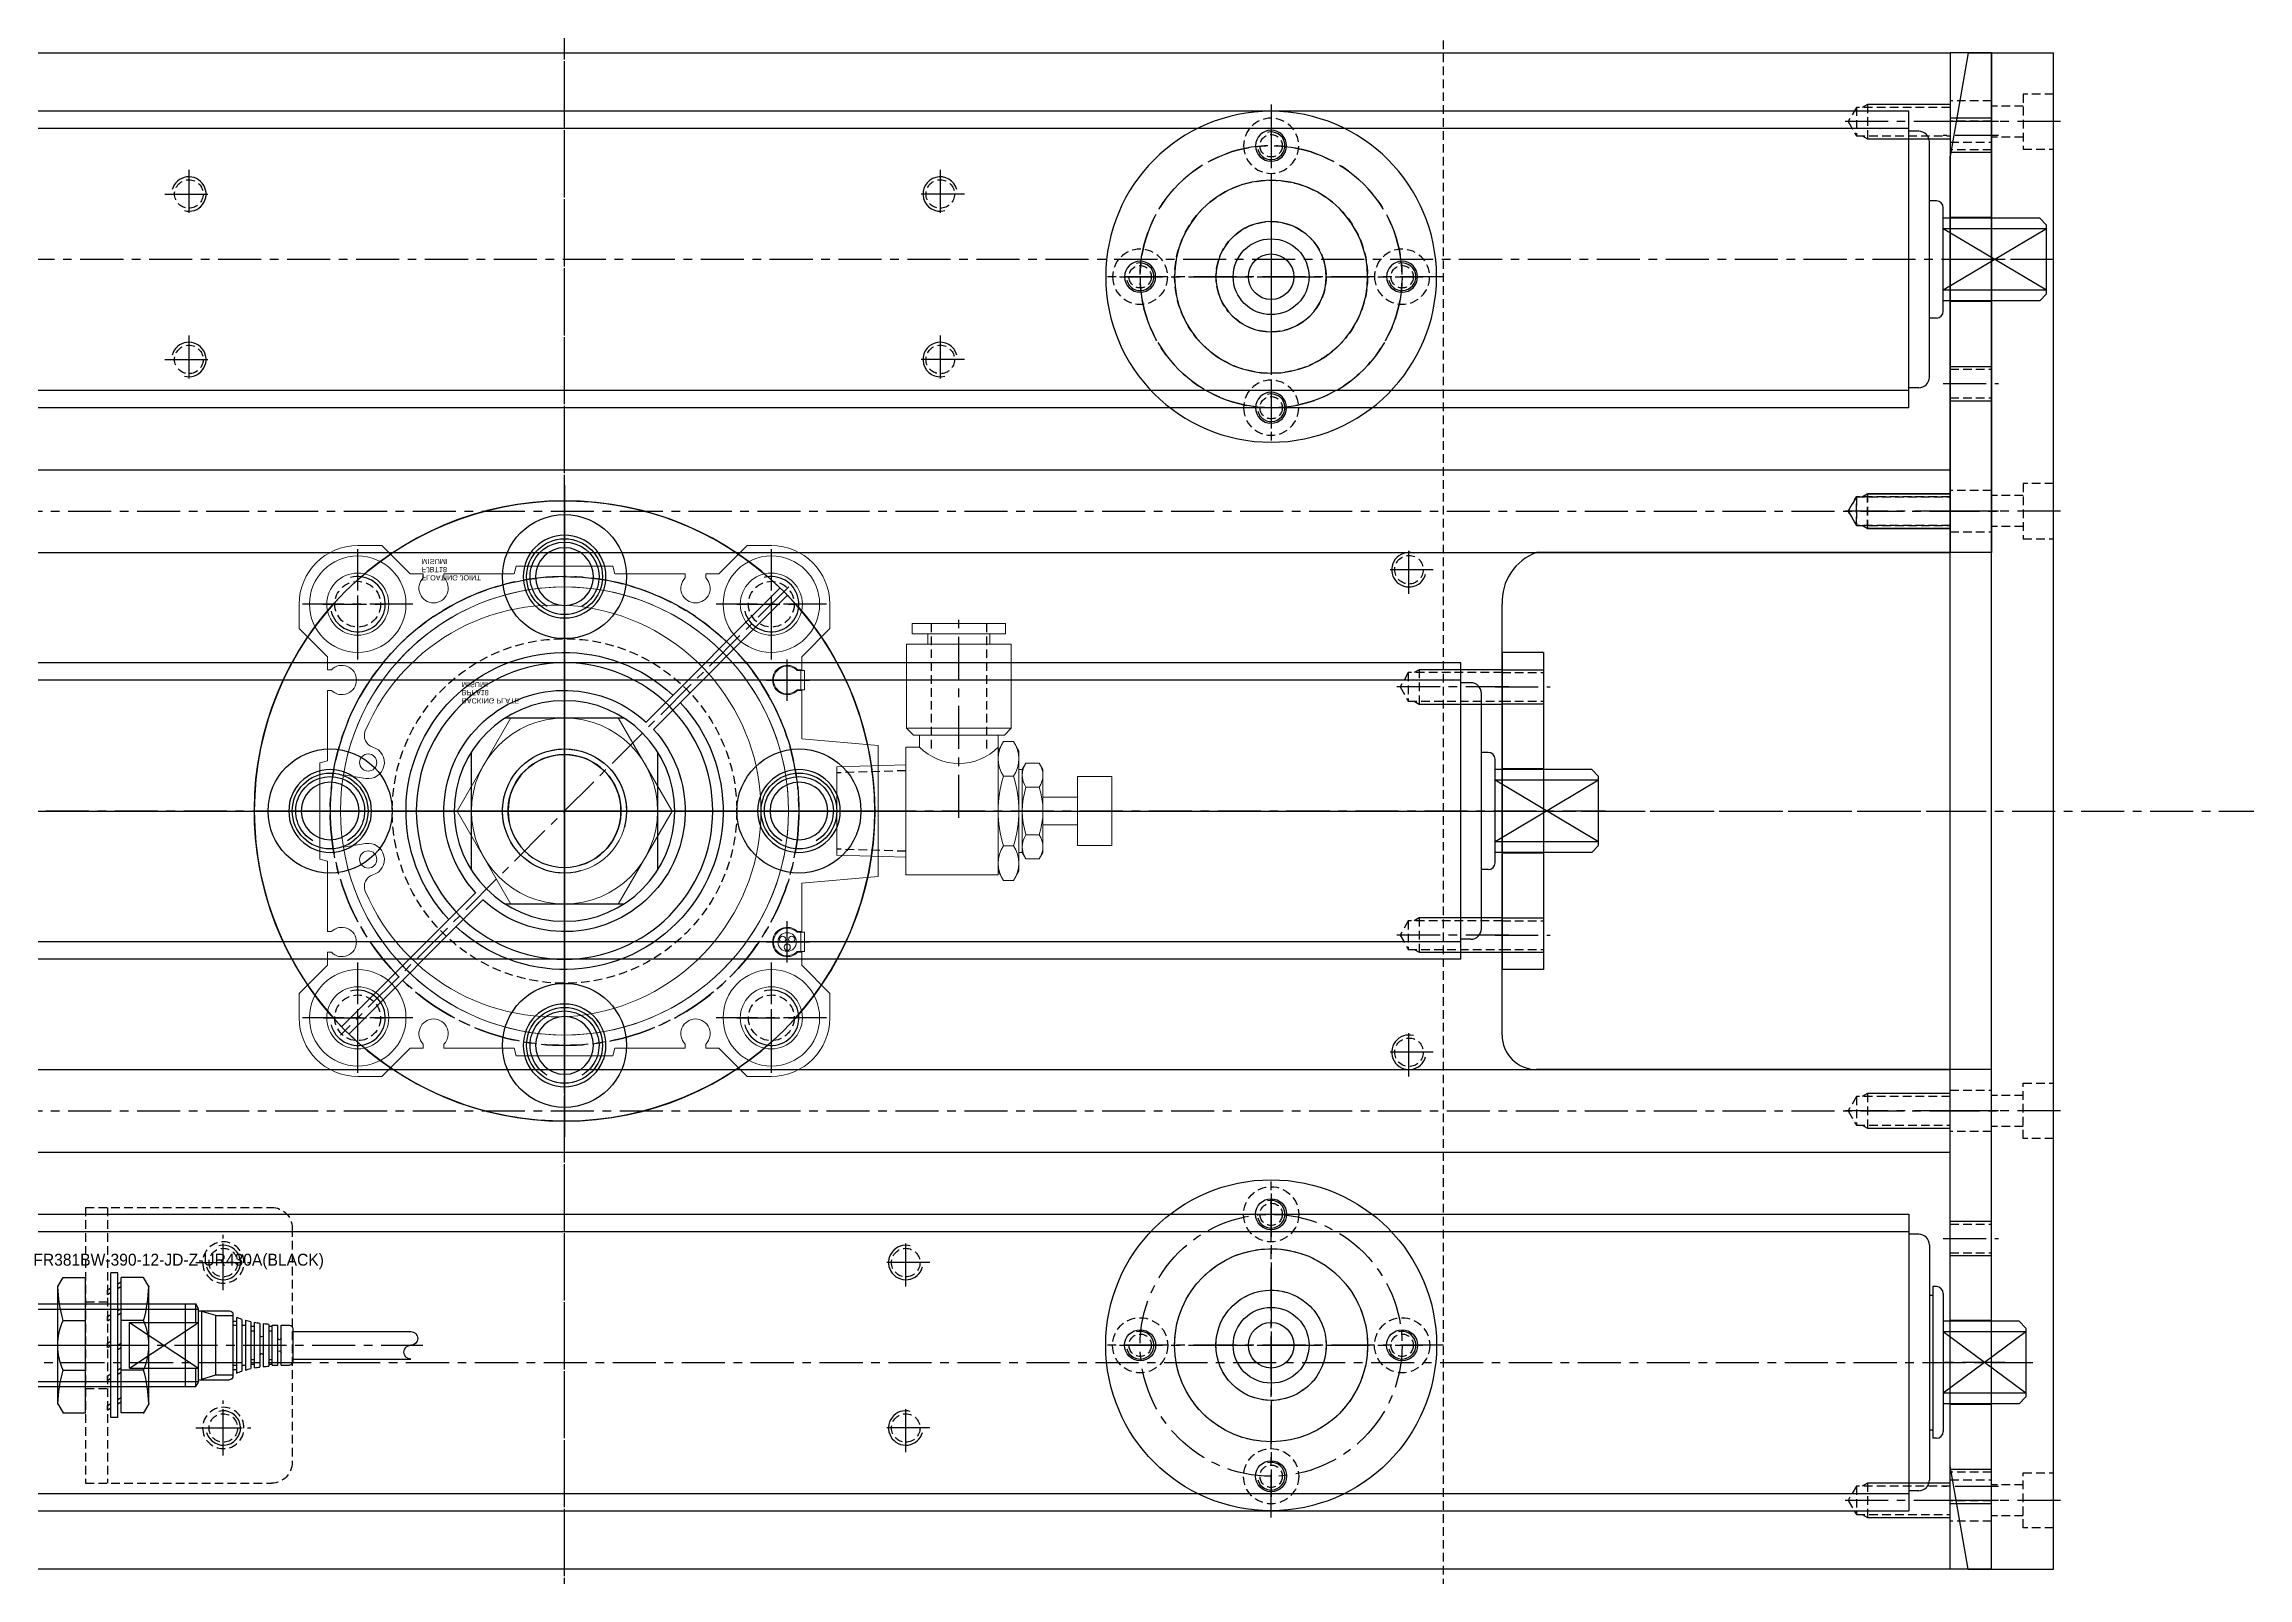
# Model space of a CAD drawing. Header units: inches. Extents: x 0 to 77285, y -118 to 40065.
# Drawn here: x 13089.1 to 13408.8, y 23594.3 to 23816.8 of the extents above; entities that cross this region are included whole.
import ezdxf
from ezdxf.enums import TextEntityAlignment as Align

# ---------------------------------------------------------------- set-up
doc = ezdxf.new("R2010")
doc.units = ezdxf.units.IN
doc.header["$LTSCALE"] = 5
doc.header["$MEASUREMENT"] = 0
doc.linetypes.add('CENTER', pattern=[2, 1.25, -0.25, 0.25, -0.25])
doc.linetypes.add('HIDDEN', pattern=[0.375, 0.25, -0.125])
for name, color, linetype in [('11', 1, 'CENTER'), ('22', 2, 'HIDDEN'), ('44', 4, 'Continuous'), ('55', 5, 'Continuous'), ('77', 40, 'HIDDEN'), ('99', 181, 'Continuous'), ('A', 8, 'Continuous'), ('B', 123, 'Continuous'), ('BOM-T', 4, 'Continuous'), ('G', 231, 'Continuous'), ('T', 3, 'Continuous')]:
    doc.layers.add(name, color=color, linetype=linetype)
doc.layers.add('88', color=35, linetype='Continuous', lineweight=5)
doc.styles.add('SCI', font='')
doc.styles.get("Standard").update_dxf_attribs({"font": 'arial.ttf'})
doc.styles.get('SCI').set_extended_font_data('Gulim')
doc.dimstyles.new('SCH', dxfattribs={"dimtxt": 2.5, "dimasz": 2, "dimexe": 1.25, "dimexo": 0.625, "dimtad": 1, "dimdec": 8, "dimtxsty": 'SCI', "dimcen": 2.5, "dimclrd": 4, "dimclre": 4, "dimclrt": 7, "dimadec": 8, "dimazin": 2, "dimtfac": 1, "dimtdec": 8, "dimtmove": 0, "dimatfit": 3, "dimfxl": 1, "dimarcsym": 0})

# ---------------------------------------------------------------- blocks, each defined once
blk = doc.blocks.new('A$Cc19b1ef1')
for p, q in [((8.59, 13.5), (-8.59, 13.5)), ((-13.5, 8.59), (-13.5, -8.59)), ((13.5, -8.59), (13.5, 8.59)), ((-8.59, -13.5), (8.59, -13.5))]:
    blk.add_line(p, q)
for radius in [21.5, 16, 8.19]:
    blk.add_circle((0, 0), radius)
at = {"layer": '11'}
for p, q in [((0, -22.5), (0, 22.5)), ((-22.5, 0), (22.5, 0))]:
    blk.add_line(p, q, dxfattribs=at)
at = {"layer": 'T'}
blk.add_arc((0, 0), 9, 75, 15, dxfattribs=at)
blk = doc.blocks.new('A$C461d25e4')
for p, q in [((34.3, 20.4), (34.3, 17.6)), ((-15.59, 0), (-7.79, 13.5)), ((-7.79, 13.5), (7.79, 13.5)), ((7.79, 13.5), (15.59, 0)), ((63.68, 5.05), (65.12, 5.05)), ((66.94, 3.46), (68.86, 3.46)), ((-7.79, -13.5), (-15.59, 0)), ((15.59, 0), (7.79, -13.5)), ((74.4, 2), (69.4, 2)), ((74.4, -2), (69.4, -2)), ((63.68, -5.05), (65.12, -5.05)), ((66.94, -3.46), (68.86, -3.46)), ((51.5, -11), (51.5, -9.25)), ((62.9, -11), (62.9, -9.25)), ((49.6, -12), (64.8, -12)), ((7.79, -13.5), (-7.79, -13.5)), ((34.3, -17.6), (34.3, -20.4)), ((52.7, -25.7), (52.7, -24.2)), ((61.7, -25.7), (61.7, -24.2))]:
    blk.add_line(p, q)
for points in [[(7, -35.5), (7.29, -34.4), (17.5, -34.4), (17.5, -33.81, -2.42), (20.5, -33.81), (20.5, -34.4), (22.38, -34.4), (26.48, -38.5), (30, -38.5, 0.414), (38.5, -30), (38.5, -26.48), (34.4, -22.38), (34.4, -20.5), (33.8, -20.5, -2.42), (33.8, -17.5), (34.4, -17.5), (34.4, -10.47), (45.5, -9.5), (45.5, 9.5), (34.4, 10.47), (34.4, 17.5), (33.8, 17.5, -2.42), (33.8, 20.5), (34.4, 20.5), (34.4, 22.38), (38.5, 26.48), (38.5, 30, 0.414), (30, 38.5), (26.48, 38.5), (22.38, 34.4), (20.5, 34.4), (20.5, 33.8, -2.42), (17.5, 33.8), (17.5, 34.4), (7.29, 34.4), (7, 35.5), (-7, 35.5), (-7.29, 34.4), (-17.5, 34.4), (-17.5, 33.8, -2.42), (-20.5, 33.8), (-20.5, 34.4), (-22.38, 34.4), (-26.48, 38.5), (-30, 38.5, 0.414), (-38.5, 30), (-38.5, 26.48), (-34.4, 22.38), (-34.4, 20.5), (-33.81, 20.5, -2.42), (-33.81, 17.5), (-34.4, 17.5), (-34.4, 7.29), (-35.5, 7), (-35.5, -7), (-34.4, -7.29), (-34.4, -17.5), (-33.81, -17.5, -2.42), (-33.81, -20.5), (-34.4, -20.5), (-34.4, -22.38), (-38.5, -26.48), (-38.5, -30, 0.414), (-30, -38.5), (-26.48, -38.5), (-22.38, -34.4), (-20.5, -34.4), (-20.5, -33.81, -2.42), (-17.5, -33.81), (-17.5, -34.4), (-7.29, -34.4), (-7, -35.5), (7, -35.5)], [(-32.07, -5.26, 0.922), (32.5, 0, 0.922), (-32.07, 5.26), (-28.86, 4.73, 0.944), (-27.8, 9.26, -0.446), (-28.9, 11.62, -0.818), (28.5, 0, -0.818), (-28.9, -11.62, -0.446), (-27.8, -9.26, 0.944), (-28.86, -4.73)], [(34.8, 17.6), (33.73, 17.6, -2.448776), (33.73, 20.4), (34.8, 20.4)], [(63.68, 5.05, -0.309401), (63.68, 10.1), (65.12, 10.1, -0.309401), (65.12, 5.05, -0.154701), (65.12, -5.05, -0.309401), (65.12, -10.1), (63.68, -10.1, -0.309401), (63.68, -5.05, -0.154701)], [(49.5, 9.25), (62.9, 9.25), (62.9, -9.25, 0.414214), (51.5, -9.25), (49.5, -9.25)], [(66.94, 3.46, -0.309401), (66.94, 6.93), (68.86, 6.93, -0.309401), (68.86, 3.46, -0.154701), (68.86, -3.46, -0.309401), (68.86, -6.93), (66.94, -6.93, -0.309401), (66.94, -3.46, -0.154701)], [(34.8, -20.4), (33.73, -20.4, -2.448776), (33.73, -17.6), (34.8, -17.6)]]:
    blk.add_lwpolyline(points, format="xyb", close=True)
for points in [[(63.68, 10.1), (62.9, 8.75), (62.9, -8.75), (63.68, -10.1)], [(65.12, 10.1), (65.9, 8.75), (65.9, -8.75), (65.12, -10.1)], [(49.5, 6.7), (39.5, 6.39), (39.5, -6.39), (49.5, -6.7)], [(66.94, 6.93), (66.4, 6), (66.4, -6), (66.94, -6.93)], [(68.86, 6.93), (69.4, 6), (69.4, -6), (68.86, -6.93)]]:
    blk.add_lwpolyline(points)
for points in [[(65.9, 6), (66.4, 6), (66.4, -6), (65.9, -6)], [(74.4, 5), (79.4, 5), (79.4, -5), (74.4, -5)], [(49.6, -12), (50.6, -11), (63.8, -11), (64.8, -12), (64.8, -24.2), (64.8, -24.2), (49.6, -24.2), (49.6, -24.2)], [(50.45, -25.7), (63.95, -25.7), (63.95, -27.2), (50.45, -27.2)]]:
    blk.add_lwpolyline(points, close=True)
for centre, radius in [((-30, 30), 7), ((30, 30), 7), ((-30, 30), 4.5), ((0, 0), 32.5), ((30, 30), 4.5), ((32.3, 19), 1.35), ((32.3, 19.75), 0.45), ((31.65, 18.62), 0.45), ((32.95, 18.62), 0.45), ((0, 0), 13.5), ((-28.48, 7.03), 1.25), ((0, 0), 9), ((-28.48, -7.03), 1.25), ((-30, -30), 7), ((-30, -30), 4.5), ((30, -30), 7), ((30, -30), 4.5)]:
    blk.add_circle(centre, radius)
at = {"layer": '11'}
for p, q in [((0, 39.5), (0, -39.5)), ((-30, 38), (-30, 22)), ((30, 38), (30, 22)), ((-22, 30), (-38, 30)), ((38, 30), (22, 30)), ((32.3, 22), (32.3, 16)), ((29.3, 19), (36.38, 19)), ((46.5, 0), (-39.5, 0)), ((38.5, 0), (80.4, 0)), ((57.2, 1), (57.2, -28.2)), ((29.3, -19), (36.38, -19)), ((32.3, -16), (32.3, -22)), ((-30, -22), (-30, -38)), ((30, -22), (30, -38)), ((-22, -30), (-38, -30)), ((38, -30), (22, -30))]:
    blk.add_line(p, q, dxfattribs=at)
at = {"layer": '22'}
for p, q in [((49.5, 5.85), (39.5, 5.53)), ((49.5, -5.85), (39.5, -5.53)), ((53.2, -27.2), (53.2, -8.7)), ((61.2, -27.2), (61.2, -8.7))]:
    blk.add_line(p, q, dxfattribs=at)
at = {"layer": 'T'}
blk.add_arc((0, 0), 8.19, 165, 75, dxfattribs=at)
blk = doc.blocks.new('A$C2225790b')
for p, q in [((-31.29, 32.35), (-11.83, 12.89)), ((-12.89, 11.83), (-32.35, 31.29)), ((12.89, -11.83), (32.35, -31.29)), ((31.29, -32.35), (11.83, -12.89))]:
    blk.add_line(p, q)
for centre in [(0, 34), (-34, 0), (34, 0), (0, -34)]:
    blk.add_circle(centre, 4.19)
for radius, start, end in [(45, 315.955, 134.045), (45, 135.955, 314.045), (23, 316.8687, 133.1313), (17.5, 317.4563, 132.5437), (23, 136.8687, 313.1313), (17.5, 137.4563, 312.5437)]:
    blk.add_arc((0, 0), radius, start, end)
at = {"layer": '11'}
for p, q in [((0, -46), (0, 46)), ((32.52, -32.52), (-32.52, 32.52)), ((-46, 0), (46, 0))]:
    blk.add_line(p, q, dxfattribs=at)
blk.add_circle((0, 0), 34, dxfattribs=at)
at = {"layer": 'T'}
for centre in [(0, 34), (-34, 0), (34, 0), (0, -34)]:
    blk.add_arc(centre, 5, 120, 60, dxfattribs=at)
at = {"layer": 'BOM-T', "color": 4}
for s, p in [('FLOATING JOINT', (-20.72, -33.83)), ('FJBT18', (-20.72, -35.01)), ('MISUMI', (-20.72, -36.19))]:
    blk.add_text(s, height=0.75, dxfattribs=at).set_placement(p, align=Align.MIDDLE_LEFT)
blk = doc.blocks.new('A$C48e41ac9')
for centre, radius in [((0, 0), 45), ((0, 34), 6), ((-34, 0), 6), ((34, 0), 6), ((0, -34), 6)]:
    blk.add_circle(centre, radius)
at = {"layer": '11'}
for p, q in [((0, -47.25), (0, 47.25)), ((-47.25, 0), (47.25, 0))]:
    blk.add_line(p, q, dxfattribs=at)
blk.add_circle((0, 0), 34, dxfattribs=at)
at = {"layer": 'BOM-T', "color": 4}
for s, p in [('BACKING PLATE', (-14.89, -15.98)), ('BPFA18', (-14.89, -17.16)), ('MISUMI', (-14.89, -18.34))]:
    blk.add_text(s, height=0.75, dxfattribs=at).set_placement(p, align=Align.MIDDLE_LEFT)
blk = doc.blocks.new('A$C155e952e')
for p, q in [((-4, 18.31), (-3.24, 19.63)), ((-3.24, 19.63), (0, 19.63)), ((0, 19.63), (0, 0)), ((-4, 18.31), (-4, 1.31)), ((-3.24, 13.41), (0, 13.41)), ((-3.24, 6.22), (0, 6.22)), ((-4, 1.31), (-3.24, 0)), ((-3.24, 0), (0, 0))]:
    blk.add_line(p, q)
for centre, radius, start, end in [((17.82, 19.18), 21.84, 182.2649, 195.323), ((4.92, 9.81), 8.92, 156.1938, 179.9413), ((4.92, 9.82), 8.92, 180.0587, 203.8062), ((17.82, 0.45), 21.84, 164.677, 177.7351)]:
    blk.add_arc(centre, radius, start, end)
for p in [(-3.24, 19.63), (-4, 18.31), (-4, 18.31), (-4, 1.31)]:
    blk.add_point(p)
blk = doc.blocks.new('A$C8b6cfe8f')
for p, q in [((0.5, 10.5), (0.5, -10.5)), ((1.5, 10.5), (0.5, 10.5)), ((1.5, 10.5), (1.5, -10.5)), ((0, 9.4), (0.5, 9.1)), ((0, 9.4), (0, 8.76)), ((0, 8.76), (0.5, 8.46)), ((1.5, 8.51), (2, 8.22)), ((1.5, 7.87), (2, 7.58)), ((2, 8.22), (2, 7.58)), ((0, 5.09), (0, 4.45)), ((0, 5.09), (0.5, 4.79)), ((0, 4.45), (0.5, 4.15)), ((1.5, 4.2), (2, 3.91)), ((1.5, 3.56), (2, 3.27)), ((2, 3.91), (2, 3.27)), ((0, 0.32), (0, -0.32)), ((0, 0.32), (0.5, 0.03)), ((1.5, 0.61), (2, 0.32)), ((2, 0.32), (2, -0.32)), ((0, -0.32), (0.5, -0.61)), ((1.5, -0.03), (2, -0.32)), ((0, -3.53), (0, -4.17)), ((0, -3.53), (0.5, -3.83)), ((0, -4.17), (0.5, -4.47)), ((1.5, -4.41), (2, -4.71)), ((1.5, -5.05), (2, -5.35)), ((2, -4.71), (2, -5.35)), ((0, -7.37), (0, -8.01)), ((0, -7.37), (0.5, -7.67)), ((0, -8.01), (0.5, -8.31)), ((1.5, -8.25), (2, -8.55)), ((1.5, -8.89), (2, -9.19)), ((2, -8.55), (2, -9.19)), ((1.5, -10.5), (0.5, -10.5))]:
    blk.add_line(p, q)
blk = doc.blocks.new('A$Ce7fb24a1')
for p, q in [((2.9, 5.25), (3.33, 6)), ((2.9, -5.25), (2.9, 5.25)), ((3.33, 6), (34, 6)), ((3.33, 6), (3.33, -6)), ((24.4, 3.32), (34.4, 3.32)), ((24.4, 3.32), (24.4, -3.32)), ((34.4, 5.3), (34, 6)), ((34, 6), (34, 3.32)), ((34.4, 5.3), (34.4, -5.3)), ((34.4, 5), (34.9, 5)), ((34.4, 5), (38.9, 5)), ((34.9, 5), (34.9, -5)), ((34.9, 4.92), (36.9, 4.3)), ((36.9, 4.3), (36.9, -4.3)), ((36.9, 4.3), (39.4, 4.3)), ((39.4, -4.5), (39.4, 4.5)), ((39.4, 3.5), (39.9, 3.5)), ((39.9, -4.05), (39.9, 4.05)), ((40.7, -3.76), (40.7, 3.76)), ((41.2, -3.6), (41.2, 3.6)), ((42, -3.39), (42, 3.39)), ((42.5, -3.29), (42.5, 3.29)), ((39.4, 2.9), (39.9, 2.9)), ((40.7, 2.9), (41.2, 2.9)), ((42, 2.75), (42.5, 2.75)), ((42, 2.07), (42.5, 2.07)), ((43.3, -3.15), (43.3, 3.15)), ((43.8, -3.09), (43.8, 3.1)), ((44.6, -3.03), (44.6, 3.03)), ((44.6, 2.75), (45.1, 2.75)), ((44.6, 2.07), (45.1, 2.07)), ((45.1, 2.9), (45.9, 2.9)), ((45.1, 2.9), (45.1, -2.9)), ((45.9, 2.9), (45.9, -2.9)), ((46.4, 2.9), (47.6, 2.9)), ((46.4, 2.9), (46.4, -2.9)), ((48.1, -2.4), (48.1, 2.4)), ((48.1, 2), (65.2, 2)), ((39.4, -2.9), (39.9, -2.9)), ((40.7, -2.9), (41.2, -2.9)), ((42, -2.08), (42.5, -2.08)), ((42, -2.75), (42.5, -2.75)), ((44.6, -2.08), (45.1, -2.08)), ((44.6, -2.75), (45.1, -2.75)), ((45.1, -2.9), (45.9, -2.9)), ((46.4, -2.9), (47.6, -2.9)), ((48.1, -2), (65.2, -2)), ((3.33, -6), (2.9, -5.25)), ((3.33, -6), (34, -6)), ((24.4, -3.32), (34.4, -3.32)), ((34, -3.32), (34, -6)), ((34.4, -5.3), (34, -6)), ((34.4, -5), (38.9, -5)), ((36.9, -4.3), (34.9, -4.92)), ((36.9, -4.3), (39.4, -4.3)), ((39.4, -3.5), (39.9, -3.5))]:
    blk.add_line(p, q)
for centre, radius, start, end in [((38.9, 4.5), 0.5, 0, 90), ((45.27, 17.52), 14.5, 248.279, 251.645), ((45.27, 17.52), 14.5, 253.714, 256.982), ((45.27, 17.52), 14.5, 259.002, 262.207), ((43.55, 1.45), 0.25, 180, 270), ((43.55, 1.45), 0.25, 270, 0), ((45.27, 17.52), 14.5, 264.196, 267.367), ((46.15, 1.05), 0.25, 180, 0), ((47.6, 2.4), 0.5, 0, 90), ((65.2, 1), 1, 90, 270), ((65.2, -1), 1, 270, 90), ((45.27, -17.52), 14.5, 97.7934, 100.998), ((43.55, -1.45), 0.25, 90, 180), ((43.55, -1.45), 0.25, 0, 90), ((45.27, -17.52), 14.5, 92.6334, 95.8036), ((46.15, -1.05), 0.25, 0, 180), ((47.6, -2.4), 0.5, 270, 0), ((38.9, -4.5), 0.5, 270, 0), ((45.27, -17.52), 14.5, 108.355, 111.721), ((45.27, -17.52), 14.5, 103.018, 106.286)]:
    blk.add_arc(centre, radius, start, end)
at = {"layer": '11'}
for p, q in [((0.9, -0.5), (0.9, 0.5)), ((0.9, 0), (66.93, 0))]:
    blk.add_line(p, q, dxfattribs=at)
blk.add_circle((0.9, 0), 0.5, dxfattribs=at)
at = {"layer": 'A'}
for p, q in [((9, 6), (9, -6)), ((24.4, 3.32), (34.4, -3.32)), ((24.4, -3.32), (34.4, 3.32)), ((32.5, 6), (32.5, -6))]:
    blk.add_line(p, q, dxfattribs=at)
at = {"layer": 'T'}
for p, q in [((2.9, 5.25), (34.4, 5.25)), ((2.9, -5.25), (34.4, -5.25))]:
    blk.add_line(p, q, dxfattribs=at)
blk = doc.blocks.new('A$C4cbbdcd7')
for p, q in [((0, -20), (0, 20)), ((0, 20), (27, 20, 0)), ((3.2, -20), (3.2, 20)), ((30, -17, 0), (30, 17, 0)), ((0, -20), (27, -20, 0))]:
    blk.add_line(p, q)
for centre in [(20, 12, 0), (20, -12, 0)]:
    blk.add_circle(centre, 3)
for centre, start, end in [((27, 17), 0, 90), ((27, -17), 270, 0)]:
    blk.add_arc(centre, 3, start, end)
at = {"layer": '11'}
for p, q in [((20, 16, 0), (20, 8, 0)), ((16, 12, 0), (24, 12, 0)), ((-1, 0), (4.2, 0)), ((20, -8, 0), (20, -16, 0)), ((16, -12, 0), (24, -12, 0))]:
    blk.add_line(p, q, dxfattribs=at)
at = {"layer": '22'}
for p, q in [((0, 6.25), (3.2, 6.25)), ((3.2, -6.25), (0, -6.25))]:
    blk.add_line(p, q, dxfattribs=at)
blk = doc.blocks.new('A$C8cd69f33')
for centre, radius in [((0, 0), 24), ((0, 19), 2.25), ((0, 0), 14), ((0, 0), 8), ((-19, 0), 2.25), ((19, 0), 2.25), ((0, -19), 2.25)]:
    blk.add_circle(centre, radius)
at = {"layer": '11'}
for p, q in [((0, 25), (0, -25)), ((-25, 0), (25, 0))]:
    blk.add_line(p, q, dxfattribs=at)
blk.add_circle((0, 0), 19, dxfattribs=at)
at = {"layer": '22'}
for centre in [(0, 19), (-19, 0), (19, 0), (0, -19)]:
    blk.add_circle(centre, 4, dxfattribs=at)
blk = doc.blocks.new('A$C22a9786e')
for p, q in [((32.5, -367), (32.5, 35)), ((32.5, 35), (105, 35, 0)), ((105, 35, 0), (105, -25, 0)), ((180, 35), (180, -25)), ((252.5, 35), (180, 35)), ((252.5, 35), (252.5, -367)), ((175, -30), (112.5, -30, 0))]:
    blk.add_line(p, q)
for centre, radius in [((65, -63.5, 0), 5.5), ((65, -63.5, 0), 3.3), ((220, -63.5, 0), 5.5), ((220, -63.5, 0), 3.3), ((142.5, -132), 9), ((142.5, -132), 5.5), ((108.5, -166), 9), ((176.5, -166), 9), ((108.5, -166), 5.5), ((176.5, -166), 5.5), ((142.5, -200), 9), ((142.5, -200), 5.5)]:
    blk.add_circle(centre, radius)
for centre, radius, start, end in [((112.19, -22.34, 0), 7.67, 200.3083, 272.3116), ((175, -25, 0), 5, 270, 0)]:
    blk.add_arc(centre, radius, start, end)
at = {"layer": '11'}
for p, q in [((42.5, 36), (42.5, 19.21)), ((99, 36), (99, 19.21)), ((142.5, -368), (142.5, 36)), ((186, 36), (186, 19.21)), ((242.5, 36), (242.5, 19.21)), ((124.5, -29, 0), (124.5, -45.79, 0)), ((160.5, -29), (160.5, -45.79)), ((65, -72.5, 0), (65, -54.5, 0)), ((220, -72.5, 0), (220, -54.5, 0)), ((56, -63.5, 0), (74, -63.5, 0)), ((211, -63.5, 0), (229, -63.5, 0)), ((263.5, -166), (21.5, -166))]:
    blk.add_line(p, q, dxfattribs=at)
blk.add_circle((142.5, -166), 34, dxfattribs=at)
at = {"layer": '22'}
for p, q in [((40.43, 35), (40.43, 21.4)), ((44.57, 21.4), (44.57, 35)), ((96.93, 35), (96.93, 21.4)), ((101.07, 21.4), (101.07, 35)), ((183.93, 35), (183.93, 21.4)), ((188.07, 21.4), (188.07, 35)), ((240.43, 35), (240.43, 21.4)), ((244.57, 21.4), (244.57, 35)), ((40, 23), (45, 23)), ((96.5, 23), (101.5, 23)), ((183.5, 23), (188.5, 23)), ((240, 23), (245, 23)), ((40.43, 21.4), (42.5, 20.21)), ((40.43, 21.4), (44.57, 21.4)), ((42.5, 20.21), (44.57, 21.4)), ((96.93, 21.4), (99, 20.21)), ((96.93, 21.4), (101.07, 21.4)), ((99, 20.21), (101.07, 21.4)), ((183.93, 21.4), (186, 20.21)), ((183.93, 21.4), (188.07, 21.4)), ((186, 20.21), (188.07, 21.4)), ((240.43, 21.4), (242.5, 20.21)), ((240.43, 21.4), (244.57, 21.4)), ((242.5, 20.21), (244.57, 21.4)), ((122.43, -30, 0), (122.43, -43.6, 0)), ((126.57, -43.6, 0), (126.57, -30, 0)), ((158.43, -30), (158.43, -43.6)), ((162.57, -43.6), (162.57, -30)), ((122, -42, 0), (127, -42, 0)), ((122.43, -43.6, 0), (124.5, -44.79, 0)), ((122.43, -43.6, 0), (126.57, -43.6, 0)), ((124.5, -44.79, 0), (126.57, -43.6, 0)), ((158, -42), (163, -42)), ((158.43, -43.6), (160.5, -44.79)), ((158.43, -43.6), (162.57, -43.6)), ((160.5, -44.79), (162.57, -43.6))]:
    blk.add_line(p, q, dxfattribs=at)
for centre in [(65, -63.5, 0), (220, -63.5, 0)]:
    blk.add_circle(centre, 8, dxfattribs=at)
at = {"layer": 'T'}
for p, q in [((40, 35), (40, 23)), ((45, 23), (45, 35)), ((96.5, 35), (96.5, 23)), ((101.5, 23), (101.5, 35)), ((183.5, 35), (183.5, 23)), ((188.5, 23), (188.5, 35)), ((240, 35), (240, 23)), ((245, 23), (245, 35)), ((40, 23), (40.43, 22.25)), ((44.57, 22.25), (45, 23)), ((96.5, 23), (96.93, 22.25)), ((101.07, 22.25), (101.5, 23)), ((183.5, 23), (183.93, 22.25)), ((188.07, 22.25), (188.5, 23)), ((240, 23), (240.43, 22.25)), ((244.57, 22.25), (245, 23)), ((122, -30, 0), (122, -42, 0)), ((127, -42, 0), (127, -30, 0)), ((158, -30), (158, -42)), ((163, -42), (163, -30)), ((122, -42, 0), (122.43, -42.75, 0)), ((126.57, -42.75, 0), (127, -42, 0)), ((158, -42), (158.43, -42.75)), ((162.57, -42.75), (163, -42))]:
    blk.add_line(p, q, dxfattribs=at)
blk = doc.blocks.new('A$C9060243b')
for p, q in [((-5, 55), (-6, 54)), ((5, 55), (-5, 55)), ((-4.47, 55), (-4.47, 40)), ((-4.47, 55), (4.47, 40)), ((4.47, 55), (-4.47, 40)), ((4.47, 55), (4.47, 40)), ((5, 55), (6, 54)), ((-6, 54), (-6, 40)), ((6, 54), (6, 40)), ((-8.5, 39), (-8.5, 38)), ((7.5, 40), (-7.5, 40)), ((8.5, 39), (8.5, 38)), ((-18.6, 36.46), (-18.6, 35)), ((17.06, 38), (-17.06, 38)), ((18.6, 36.46), (18.6, 35)), ((21.5, 35), (-21.5, 35)), ((-21.5, 35), (-21.5, -355)), ((-19, 35), (-19, -355)), ((19, 35), (19, -355)), ((21.5, 35), (21.5, -355))]:
    blk.add_line(p, q)
for centre, radius, start, end in [((-7.5, 39), 1, 90, 180), ((7.5, 39), 1, 0, 90), ((-17.06, 36.46), 1.54, 90, 180), ((17.06, 36.46), 1.54, 0, 90)]:
    blk.add_arc(centre, radius, start, end)
at = {"layer": '11'}
blk.add_line((0, 56), (0, -378), dxfattribs=at)
blk = doc.blocks.new('A$C0221f32c')
for p, q in [((-6, -367), (-6, 35)), ((-6, 35), (6, 35)), ((6, -367), (6, 35))]:
    blk.add_line(p, q)
at = {"layer": '11'}
blk.add_line((0, -368), (0, 36), dxfattribs=at)
at = {"layer": '22'}
for p, q in [((-2.07, 21.4), (-2.07, 35)), ((2.07, 35), (2.07, 21.4)), ((2.5, 23), (-2.5, 23)), ((0, 20.21), (-2.07, 21.4)), ((2.07, 21.4), (-2.07, 21.4)), ((2.07, 21.4), (0, 20.21))]:
    blk.add_line(p, q, dxfattribs=at)
at = {"layer": 'T'}
for p, q in [((-2.5, 23), (-2.5, 35)), ((2.5, 35), (2.5, 23)), ((-2.07, 22.25), (-2.5, 23)), ((2.5, 23), (2.07, 22.25))]:
    blk.add_line(p, q, dxfattribs=at)
blk = doc.blocks.new('A$Cd609bd9b')
for p, q in [((-5, 55), (-6, 54)), ((5, 55), (-5, 55)), ((-4.47, 55), (-4.47, 40)), ((-4.47, 55), (4.47, 40)), ((4.47, 55), (-4.47, 40)), ((4.47, 55), (4.47, 40)), ((5, 55), (6, 54)), ((-6, 54), (-6, 40)), ((6, 54), (6, 40)), ((-8.5, 39), (-8.5, 38)), ((7.5, 40), (-7.5, 40)), ((8.5, 39), (8.5, 38)), ((-18.6, 36.46), (-18.6, 35)), ((17.06, 38), (-17.06, 38)), ((18.6, 36.46), (18.6, 35)), ((21.5, 35), (-21.5, 35)), ((-21.5, 35), (-21.5, -290)), ((-19, 35), (-19, -290)), ((19, 35), (19, -290)), ((21.5, 35), (21.5, -290))]:
    blk.add_line(p, q)
for centre, radius, start, end in [((-7.5, 39), 1, 90, 180), ((7.5, 39), 1, 0, 90), ((-17.06, 36.46), 1.54, 90, 180), ((17.06, 36.46), 1.54, 0, 90)]:
    blk.add_arc(centre, radius, start, end)
at = {"layer": '11'}
blk.add_line((0, 56), (0, -313), dxfattribs=at)
blk = doc.blocks.new('A$C9ebf635e')
for p, q in [((-5, 52), (-6, 51)), ((-5, 52), (5, 52)), ((-4.47, 52), (-4.47, 40)), ((4.47, 52), (-4.47, 40)), ((-4.47, 52), (4.47, 40)), ((4.47, 52), (4.47, 40)), ((5, 52), (6, 51)), ((-6, 51), (-6, 40)), ((6, 51), (6, 40)), ((-11, 39), (-11, 38.5)), ((-11, 38.5), (11, 38.5)), ((-10, 40), (10, 40)), ((-9.75, 38), (-9.75, 38.5)), ((9.75, 38), (9.75, 38.5)), ((11, 39), (11, 38.5)), ((-18.6, 36.46), (-18.6, 35)), ((-17.06, 38), (17.06, 38)), ((18.6, 36.46), (18.6, 35)), ((-21.5, 35), (21.5, 35)), ((-21.5, -355), (-21.5, 35)), ((-19, -355), (-19, 35)), ((19, -355), (19, 35)), ((21.5, -355), (21.5, 35))]:
    blk.add_line(p, q)
for centre, radius, start, end in [((-10, 39), 1, 90, 180), ((10, 39), 1, 0, 90), ((-17.06, 36.46), 1.54, 90, 180), ((17.06, 36.46), 1.54, 0, 90)]:
    blk.add_arc(centre, radius, start, end)
at = {"layer": '11'}
blk.add_line((0, -373), (0, 53), dxfattribs=at)
at = {"layer": '44', "style": 'SCI'}
blk.add_text('FR381BW-390-12-JD-Z-UR430A(BLACK)', height=1.7308, rotation=90, dxfattribs=at).set_placement((-14.91, -215.98), align=Align.MIDDLE_CENTER)
blk = doc.blocks.new('A$C56e601b1')
for p, q in [((-77.5, 6), (-77.5, 0)), ((-77.5, 6), (-5, 6, 0)), ((-53.6, 6), (-53.6, 0)), ((-41.4, 6), (-41.4, 0)), ((-5, 6, 0), (-5, 0, 0)), ((-77.5, 0), (-5, 0, 0))]:
    blk.add_line(p, q)
at = {"layer": '11'}
for p, q in [((-67.5, 7), (-67.5, -1)), ((-65.5, 7), (-65.5, -1)), ((-47.5, 8), (-47.5, -2)), ((-29.5, -1), (-29.5, 7)), ((-11, -2), (-11, 8)), ((-11, 7, 0), (-11, -1, 0))]:
    blk.add_line(p, q, dxfattribs=at)
at = {"layer": '22'}
for p, q in [((-67.57, 6), (-67.57, 0)), ((-63.43, 6), (-63.43, 0)), ((-31.57, 0), (-31.57, 6)), ((-27.43, 0), (-27.43, 6))]:
    blk.add_line(p, q, dxfattribs=at)
at = {"layer": '77'}
for p, q in [((-70.5, 6), (-70.5, 0)), ((-64.5, 0), (-64.5, 6)), ((-14, 6, 0), (-14, 0, 0)), ((-8, 0, 0), (-8, 6, 0))]:
    blk.add_line(p, q, dxfattribs=at)
at = {"layer": 'T'}
for p, q in [((-68, 6), (-68, 0)), ((-63, 6), (-63, 0)), ((-32, 0), (-32, 6)), ((-27, 0), (-27, 6))]:
    blk.add_line(p, q, dxfattribs=at)
blk = doc.blocks.new('A$C1f6ac799')
for p, q in [((-23, 0), (23, 0)), ((-23, 0), (-23, -6)), ((-6.1, 0), (-6.1, -6)), ((6.1, 0), (6.1, -6)), ((23, 0), (23, -6)), ((-23, -6), (23, -6))]:
    blk.add_line(p, q)
at = {"layer": '11'}
for p, q in [((-18, -7), (-18, 1)), ((0, -8), (0, 2)), ((18, -7), (18, 1))]:
    blk.add_line(p, q, dxfattribs=at)
at = {"layer": '22'}
for p, q in [((-20.07, -6), (-20.07, 0)), ((-15.93, -6), (-15.93, 0)), ((15.93, -6), (15.93, 0)), ((20.07, -6), (20.07, 0))]:
    blk.add_line(p, q, dxfattribs=at)
at = {"layer": 'T'}
for p, q in [((-20.5, -6), (-20.5, 0)), ((-15.5, 0), (-15.5, -6)), ((15.5, -6), (15.5, 0)), ((20.5, -6), (20.5, 0))]:
    blk.add_line(p, q, dxfattribs=at)
blk = doc.blocks.new('A$Cc553b2fb')
for p, q in [((29.5, 252), (32.5, 255)), ((336.5, 255), (32.5, 255)), ((339.5, 252), (336.5, 255)), ((29.5, 3), (29.5, 252)), ((339.5, 3), (339.5, 252)), ((32.5, 0), (29.5, 3)), ((336.5, 0), (32.5, 0)), ((336.5, 0), (339.5, 3))]:
    blk.add_line(p, q)
for centre, radius in [((39.5, 250, 0), 2.07), ((107, 249, 0), 1.62), ((149.5, 250, 0), 2.07), ((219.5, 250, 0), 2.07), ((262, 249, 0), 1.62), ((329.5, 250, 0), 2.07), ((107, 230, 0), 14), ((262, 230, 0), 14), ((49.5, 230), 10), ((319.5, 230), 10), ((88, 230, 0), 1.62), ((126, 230, 0), 1.62), ((243, 230, 0), 1.62), ((281, 230, 0), 1.62), ((49.5, 210), 8), ((319.5, 210), 8), ((49.5, 210), 3.3), ((107, 211, 0), 1.62), ((262, 211, 0), 1.62), ((319.5, 210), 3.3), ((95, 182, 0), 2.07), ((119, 182, 0), 2.07), ((250, 177, 0), 2.07), ((274, 177, 0), 2.07), ((154.5, 157.5), 3.32), ((214.5, 157.5), 3.32), ((184.5, 127.5), 25), ((49.5, 127.5), 10), ((319.5, 127.5), 10), ((154.5, 97.5), 3.32), ((214.5, 97.5), 3.32), ((250, 78, 0), 2.07), ((274, 78, 0), 2.07), ((95, 73, 0), 2.07), ((119, 73, 0), 2.07), ((49.5, 45, -4258.9), 8), ((319.5, 45, -4258.9), 8), ((49.5, 45, -4258.9), 3.3), ((319.5, 45, -4258.9), 3.3), ((107, 44, 0), 1.62), ((262, 44, 0), 1.62), ((107, 25, 0), 14), ((262, 25, 0), 14), ((49.5, 25), 10), ((319.5, 25), 10), ((88, 25, 0), 1.62), ((126, 25, 0), 1.62), ((243, 25, 0), 1.62), ((281, 25, 0), 1.62), ((39.5, 5, 0), 2.07), ((107, 6, 0), 1.62), ((149.5, 5, 0), 2.07), ((219.5, 5, 0), 2.07), ((262, 6, 0), 1.62), ((329.5, 5, 0), 2.07)]:
    blk.add_circle(centre, radius)
at = {"layer": '11'}
for p, q in [((184.5, -16), (184.5, 261)), ((49.5, -1), (49.5, 256)), ((319.5, -1), (319.5, 256)), ((39.5, 253.5, 0), (39.5, 246.5, 0)), ((149.5, 253.5, 0), (149.5, 246.5, 0)), ((219.5, 253.5, 0), (219.5, 246.5, 0)), ((329.5, 253.5, 0), (329.5, 246.5, 0)), ((43, 250, 0), (36, 250, 0)), ((107, 208, 0), (107, 252, 0)), ((153, 250, 0), (146, 250, 0)), ((223, 250, 0), (216, 250, 0)), ((262, 208, 0), (262, 252, 0)), ((333, 250, 0), (326, 250, 0)), ((38.5, 230), (60.5, 230)), ((85, 230, 0), (129, 230, 0)), ((240, 230, 0), (284, 230, 0)), ((308.5, 230), (330.5, 230)), ((40.5, 210), (58.5, 210)), ((328.5, 210), (310.5, 210)), ((95, 185.5, 0), (95, 178.5, 0)), ((119, 185.5, 0), (119, 178.5, 0)), ((91.5, 182, 0), (98.5, 182, 0)), ((115.5, 182, 0), (122.5, 182, 0)), ((250, 180.5, 0), (250, 173.5, 0)), ((274, 180.5, 0), (274, 173.5, 0)), ((253.5, 177, 0), (246.5, 177, 0)), ((277.5, 177, 0), (270.5, 177, 0)), ((154.5, 152.5), (154.5, 162.5)), ((214.5, 152.5), (214.5, 162.5)), ((159.5, 157.5), (149.5, 157.5)), ((219.5, 157.5), (209.5, 157.5)), ((342, 127.5), (27, 127.5)), ((154.5, 92.5), (154.5, 102.5)), ((214.5, 92.5), (214.5, 102.5)), ((159.5, 97.5), (149.5, 97.5)), ((219.5, 97.5), (209.5, 97.5)), ((250, 74.5, 0), (250, 81.5, 0)), ((274, 74.5, 0), (274, 81.5, 0)), ((253.5, 78, 0), (246.5, 78, 0)), ((277.5, 78, 0), (270.5, 78, 0)), ((95, 69.5, 0), (95, 76.5, 0)), ((119, 69.5, 0), (119, 76.5, 0)), ((91.5, 73, 0), (98.5, 73, 0)), ((115.5, 73, 0), (122.5, 73, 0)), ((40.5, 45, -4258.9), (58.5, 45, -4258.9)), ((107, 3, 0), (107, 47, 0)), ((262, 3, 0), (262, 47, 0)), ((328.5, 45, -4258.9), (310.5, 45, -4258.9)), ((38.5, 25), (60.5, 25)), ((85, 25, 0), (129, 25, 0)), ((240, 25, 0), (284, 25, 0)), ((308.5, 25), (330.5, 25)), ((39.5, 1.5, 0), (39.5, 8.5, 0)), ((149.5, 1.5, 0), (149.5, 8.5, 0)), ((219.5, 1.5, 0), (219.5, 8.5, 0)), ((329.5, 1.5, 0), (329.5, 8.5, 0)), ((43, 5, 0), (36, 5, 0)), ((153, 5, 0), (146, 5, 0)), ((223, 5, 0), (216, 5, 0)), ((333, 5, 0), (326, 5, 0))]:
    blk.add_line(p, q, dxfattribs=at)
for centre in [(107, 230, 0), (262, 230, 0), (107, 25, 0), (262, 25, 0)]:
    blk.add_circle(centre, 19, dxfattribs=at)
at = {"layer": '22'}
for centre in [(49.5, 210), (319.5, 210), (49.5, 45, -4258.9), (319.5, 45, -4258.9)]:
    blk.add_circle(centre, 5.5, dxfattribs=at)
at = {"layer": 'T'}
for centre, radius, start, end in [((39.5, 250, 0), 2.5, 165, 75), ((107, 249, 0), 2, 285, 195), ((149.5, 250, 0), 2.5, 165, 75), ((219.5, 250, 0), 2.5, 165, 75), ((262, 249, 0), 2, 285, 195), ((329.5, 250, 0), 2.5, 165, 75), ((88, 230, 0), 2, 285, 195), ((126, 230, 0), 2, 285, 195), ((243, 230, 0), 2, 285, 195), ((281, 230, 0), 2, 285, 195), ((107, 211, 0), 2, 285, 195), ((262, 211, 0), 2, 285, 195), ((95, 182, 0), 2.5, 105, 15), ((119, 182, 0), 2.5, 105, 15), ((250, 177, 0), 2.5, 165, 75), ((274, 177, 0), 2.5, 165, 75), ((154.5, 157.5), 4, 285, 195), ((214.5, 157.5), 4, 285, 195), ((154.5, 97.5), 4, 285, 195), ((214.5, 97.5), 4, 285, 195), ((250, 78, 0), 2.5, 285, 195), ((274, 78, 0), 2.5, 285, 195), ((95, 73, 0), 2.5, 345, 255), ((119, 73, 0), 2.5, 345, 255), ((107, 44, 0), 2, 285, 195), ((262, 44, 0), 2, 285, 195), ((88, 25, 0), 2, 285, 195), ((126, 25, 0), 2, 285, 195), ((243, 25, 0), 2, 285, 195), ((281, 25, 0), 2, 285, 195), ((39.5, 5, 0), 2.5, 285, 195), ((107, 6, 0), 2, 285, 195), ((149.5, 5, 0), 2.5, 285, 195), ((219.5, 5, 0), 2.5, 285, 195), ((262, 6, 0), 2, 285, 195), ((329.5, 5, 0), 2.5, 285, 195)]:
    blk.add_arc(centre, radius, start, end, dxfattribs=at)
blk = doc.blocks.new('A$Cc10e75fd')
for p, q in [((220, 0, 0), (0, 0)), ((0, -12.36), (0, 0)), ((220, -12.36), (220, 0)), ((220, -9, 0), (0, -9)), ((0, -12.36), (15, -15)), ((220, -12.36), (205, -15)), ((205, -15, 0), (15, -15))]:
    blk.add_line(p, q)
at = {"layer": '11'}
for p, q in [((10, 1), (10, -10)), ((66.5, 1), (66.5, -10)), ((153.5, 1), (153.5, -10)), ((210, 1), (210, -10))]:
    blk.add_line(p, q, dxfattribs=at)
at = {"layer": '22'}
for p, q in [((6, 0), (6, -4.4)), ((14, -4.4), (14, 0)), ((62.5, 0), (62.5, -4.4)), ((70.5, -4.4), (70.5, 0)), ((149.5, -4.4), (149.5, 0)), ((157.5, 0), (157.5, -4.4)), ((206, -4.4), (206, 0)), ((214, 0), (214, -4.4)), ((6, -4.4), (14, -4.4)), ((7.75, -4.4), (7.75, -9)), ((12.25, -4.4), (12.25, -9)), ((62.5, -4.4), (70.5, -4.4)), ((64.25, -4.4), (64.25, -9)), ((68.75, -4.4), (68.75, -9)), ((157.5, -4.4), (149.5, -4.4)), ((151.25, -4.4), (151.25, -9)), ((155.75, -4.4), (155.75, -9)), ((214, -4.4), (206, -4.4)), ((207.75, -4.4), (207.75, -9)), ((212.25, -4.4), (212.25, -9))]:
    blk.add_line(p, q, dxfattribs=at)
blk = doc.blocks.new('A$C2f7893f6')
for name, p in [('A$C56e601b1', (-32.5, 201)), ('A$C22a9786e', (-142.5, 166)), ('A$C0221f32c', (-43.5, 166)), ('A$C1f6ac799', (0, 142))]:
    blk.add_blockref(name, p)
at = {"xscale": -1}
for name, p in [('A$C56e601b1', (32.5, 201)), ('A$C0221f32c', (43.5, 166))]:
    blk.add_blockref(name, p, dxfattribs=at)
at = {"layer": '22'}
blk.add_blockref('A$Cc553b2fb', (-184.5, -127.5), dxfattribs=at)
at = {"layer": '44', "xscale": -1, "rotation": 90}
blk.add_blockref('A$C8cd69f33', (-77.5, 102.5, 0), dxfattribs=at)
at = {"layer": '44', "rotation": 270}
blk.add_blockref('A$C8cd69f33', (77.5, 102.5, 0), dxfattribs=at)
at = {"layer": '55'}
for name, p in [('A$C9060243b', (-80, 160)), ('A$Cd609bd9b', (0, 95))]:
    blk.add_blockref(name, p, dxfattribs=at)
at = {"layer": '55', "xscale": -1, "rotation": 270}
for name, p in [('A$Ce7fb24a1', (77.5, -87.5, 0)), ('A$C8b6cfe8f', (77.5, -66.3, 0)), ('A$C155e952e', (67.69, -69.5, 0))]:
    blk.add_blockref(name, p, dxfattribs=at)
at = {"layer": '55', "rotation": 270}
blk.add_blockref('A$C155e952e', (67.69, -64.3, 0), dxfattribs=at)
at = {"layer": '77', "xscale": -1, "rotation": 270}
blk.add_blockref('A$C4cbbdcd7', (77.5, -69.5, 0), dxfattribs=at)
at = {"layer": '88', "xscale": -1, "rotation": 270}
blk.add_blockref('A$C461d25e4', (0, 0), dxfattribs=at)
at = {"layer": '99', "xscale": -1, "rotation": 270}
for name in ['A$C48e41ac9', 'A$C2225790b', 'A$Cc19b1ef1']:
    blk.add_blockref(name, (0, 0), dxfattribs=at)
at = {"layer": 'B'}
blk.add_blockref('A$C9ebf635e', (80, 160), dxfattribs=at)
at = {"layer": 'G'}
blk.add_blockref('A$Cc10e75fd', (-110, 216), dxfattribs=at)
blk = doc.blocks.new('A$C2eb6e688')
at = {"layer": '11'}
blk.add_line((0, -5252), (0, -277), dxfattribs=at)
blk = doc.blocks.new('*D367')
at = {"color": 4, "lineweight": -2, "transparency": 16777216}
for p, q in [((12554.65, 23925.55), (12554.65, 29140.68)), ((21064.65, 23433.05), (21064.65, 29140.68)), ((12714.65, 29040.68), (20904.65, 29040.68))]:
    blk.add_line(p, q, dxfattribs=at)
at = {"color": 4, "transparency": 16777216}
for points in [[(12714.65, 29067.34), (12714.65, 29014.01), (12554.65, 29040.68)], [(20904.65, 29067.34), (20904.65, 29014.01), (21064.65, 29040.68)]]:
    blk.add_solid(points, dxfattribs=at)
at = {"layer": 'Defpoints', "color": 0, "transparency": 16777216}
for p in [(21064.65, 29040.68), (12554.65, 23875.55), (21064.65, 23383.05)]:
    blk.add_point(p, dxfattribs=at)
at = {"color": 7, "transparency": 16777216, "insert": (16809.65, 29193.47), "char_height": 200, "attachment_point": 5, "style": 'SCI'}
blk.add_mtext('8510', dxfattribs=at)
blk = doc.blocks.new('*D374')
at = {"color": 4, "lineweight": -2, "transparency": 16777216}
for p, q in [((12554.65, 23925.55), (12554.65, 30215.88)), ((37924.65, 23433.05), (37924.65, 30215.88)), ((12714.65, 30115.88), (37764.65, 30115.88))]:
    blk.add_line(p, q, dxfattribs=at)
at = {"color": 4, "transparency": 16777216}
for points in [[(12714.65, 30142.54), (12714.65, 30089.21), (12554.65, 30115.88)], [(37764.65, 30142.54), (37764.65, 30089.21), (37924.65, 30115.88)]]:
    blk.add_solid(points, dxfattribs=at)
at = {"layer": 'Defpoints', "color": 0, "transparency": 16777216}
for p in [(37924.65, 30115.88), (12554.65, 23875.55), (37924.65, 23383.05)]:
    blk.add_point(p, dxfattribs=at)
at = {"color": 7, "transparency": 16777216, "insert": (25239.65, 30268.54), "char_height": 200, "attachment_point": 5, "style": 'SCI'}
blk.add_mtext('25370', dxfattribs=at)

msp = doc.modelspace()

# ---------------------------------------------------------------- block references
at = {"rotation": 270}
for name, p in [('A$C2eb6e688', (17976.6497809, 23705.55047629)), ('A$C2f7893f6', (13164.6497809, 23705.55047629))]:
    msp.add_blockref(name, p, dxfattribs=at)

# ---------------------------------------------------------------- dimensions: what is measured, and where the dimension line sits
for base, p2, picture, middle in [((37924.649780898, 30115.8761734788), (37924.649780898, 23383.0504762948), '*D374', (25239.649780898, 30268.5392893244)), ((21064.649780898, 29040.6754827387), (21064.649780898, 23383.0504762948), '*D367', (16809.649780898, 29193.4717543765))]:
    dim = msp.add_linear_dim(base=base, p1=(12554.649780898, 23875.5504762968), p2=p2, dimstyle='SCH', override={"dimscale": 80})
    dim.commit()
    dim.dimension.update_dxf_attribs({"geometry": picture, "text_midpoint": middle})

doc.saveas('drawing.dxf')
